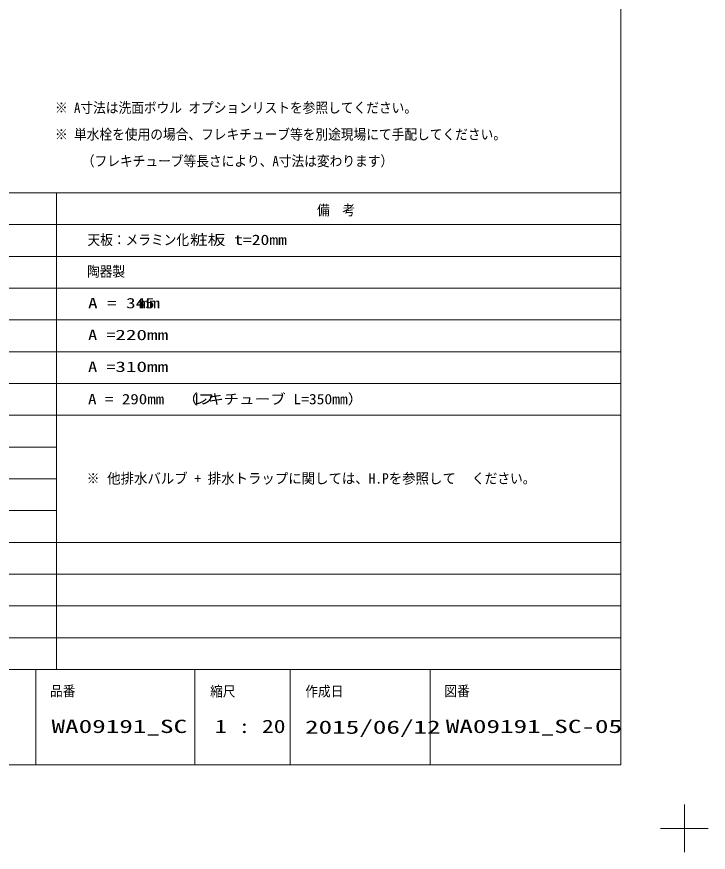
# Model space of a CAD drawing. Units: millimetres, scale not verified. Extents: x -3962 to 3962, y -3045 to 3045.
# Drawn here: x -1788 to 388, y -3045 to -416 of the extents above; entities that cross this region are included whole.
import ezdxf
from ezdxf.enums import TextEntityAlignment as Align

# ---------------------------------------------------------------- set-up
doc = ezdxf.new("R2010")
doc.units = ezdxf.units.MM
doc.header["$LTSCALE"] = 20
doc.layers.add('0-0_1図面枠', color=7, linetype='Continuous', lineweight=9)
doc.styles.add('ＭＳ ゴシック', font='')
doc.styles.get('ＭＳ ゴシック').set_extended_font_data('MS Gothic')

# ---------------------------------------------------------------- blocks, each defined once
blk = doc.blocks.new('グループ')
at = {"layer": '0-0_1図面枠'}
for p, q in [((-31600, -19400), (-31600, -49400)), ((-25200, -19400), (-25200, -49400)), ((2500, -19400), (2500, -49400))]:
    blk.add_line(p, q, dxfattribs=at)
blk.add_lwpolyline([(-38000, -19400), (38000, -19400), (38000, -49400), (-38000, -49400)], close=True, dxfattribs=at)
blk = doc.blocks.new('グループ-1')
at = {"layer": '0-0_1図面枠'}
for p, q in [((-38000, -21400), (38000, -21400)), ((-38000, -23400), (38000, -23400)), ((-38000, -25400), (38000, -25400)), ((-31600, -27400), (38000, -27400)), ((-31600, -29400), (38000, -29400)), ((-31600, -31400), (38000, -31400)), ((-38000, -33400), (38000, -33400)), ((-38000, -35400), (2500, -35400)), ((-31600, -37400), (2500, -37400)), ((-31600, -39400), (2500, -39400)), ((-38000, -41400), (38000, -41400)), ((-31600, -43400), (38000, -43400)), ((-31600, -45400), (38000, -45400)), ((-31600, -47400), (38000, -47400))]:
    blk.add_line(p, q, dxfattribs=at)
blk.add_blockref('グループ', (0, 0), dxfattribs=at)
at = {"layer": '0-0_1図面枠', "style": 'ＭＳ ゴシック', "width": 0.9}
for s, p in [('品\u3000番', (-29733.4, -20869.2)), ('品\u3000名', (-13979.6, -20878.7)), ('備\u3000考', (18888.2, -21006.4))]:
    blk.add_text(s, height=650.9, dxfattribs=at).set_placement(p, align=Align.BOTTOM_LEFT)
blk = doc.blocks.new('グループ-2')
at = {"layer": '0-0_1図面枠'}
for p, q in [((42000, -57900), (42000, -60900)), ((43500, -59400), (40500, -59400))]:
    blk.add_line(p, q, dxfattribs=at)
blk = doc.blocks.new('グループ-4')
at = {"layer": '0-0_1図面枠'}
for p, q in [((-38000, -49400), (38000, -49400)), ((1200, -49400), (1200, -55400)), ((11200, -49400), (11200, -55400)), ((17200, -49400), (17200, -55400)), ((26000, -49400), (26000, -55400))]:
    blk.add_line(p, q, dxfattribs=at)
blk.add_lwpolyline([(-38000, 55400), (38000, 55400), (38000, -55400), (-38000, -55400)], close=True, dxfattribs=at)
blk = doc.blocks.new('図面枠')
at = {"layer": '0-0_1図面枠'}
for name in ['グループ-2', 'グループ-4']:
    blk.add_blockref(name, (0, 0), dxfattribs=at)
at = {"layer": '0-0_1図面枠', "style": 'ＭＳ ゴシック'}
for s, height, width, p in [('品番', 650.9, 0.9, (2096.5, -51268.3)), ('縮尺', 650.9, 0.9, (12165.5, -51291.3)), ('作成日', 650.9, 0.9, (18149.9, -51287.2)), ('図番', 650.9, 0.9, (26899.9, -51268.3)), ('1 : 20', 836.9, 1.3, (12466.9, -53644.8))]:
    blk.add_text(s, height=height, dxfattribs=dict(at, width=width)).set_placement(p, align=Align.BOTTOM_LEFT)

msp = doc.modelspace()

# ---------------------------------------------------------------- block references
at = {"layer": '0-0_1図面枠', "xscale": 0.05, "yscale": 0.05}
for name in ['図面枠', 'グループ-1']:
    msp.add_blockref(name, (-1787.5, 0), dxfattribs=at)

# ---------------------------------------------------------------- texts
at = {"layer": '0-0_1図面枠', "style": 'ＭＳ ゴシック'}
for s, height, width, p in [('※ A寸法は洗面ボウル オプションリストを参照してください。', 32.55, 0.9, (-1667.1, -728.15)), ('※ 単水栓を使用の場合、フレキチューブ等を別途現場にて手配してください。', 32.55, 0.9, (-1667.1, -812.13)), ('\u3000\u3000（フレキチューブ等長さにより、A寸法は変わります）', 32.55, 0.9, (-1662.5, -896.06)), ('天板：メラミン化', 32.55, 0.9, (-1565, -1143.93)), ('粧板 t=20mm', 32.55, 1.25, (-1242.44, -1143.93)), ('陶器製', 32.55, 0.9, (-1566.53, -1243.44)), ('A = 345', 32.55, 1.35, (-1563.08, -1343.17)), ('mm', 32.55, 1.5, (-1403.62, -1343.17)), ('A =', 32.55, 1.3, (-1563.08, -1443.26)), ('220mm', 32.55, 1.5, (-1477.39, -1443.26)), ('A =', 32.55, 1.3, (-1563.08, -1543.26)), ('310mm', 32.55, 1.5, (-1477.39, -1543.26)), ('A = 290mm\u3000（フ', 32.55, 1.2, (-1563.08, -1645.1)), ('レキチューブ L=350mm）', 32.55, 1.1, (-1234.52, -1645.1)), ('※', 32.55, 0.9, (-1567.1, -1894.69)), ('他排水バルブ + 排水トラップに関しては、H.Pを参照して', 32.55, 0.95, (-1502.93, -1894.69)), ('ください。', 32.55, 0.9, (-355.75, -1894.69)), ('WA09191_SC', 41.79, 1.5, (-1677.98, -2682.24)), ('2015/06/12', 41.79, 1.5, (-880.72, -2684.72)), ('WA09191_SC-05', 41.79, 1.5, (-437.98, -2682.24))]:
    msp.add_text(s, height=height, dxfattribs=dict(at, width=width)).set_placement(p, align=Align.BOTTOM_LEFT)

doc.saveas('drawing.dxf')
